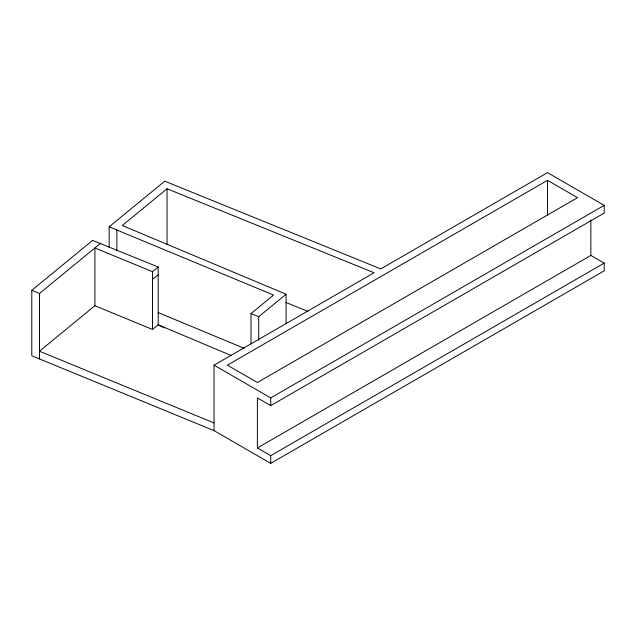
<?xml version="1.0" encoding="UTF-8"?>
<svg xmlns="http://www.w3.org/2000/svg" width="636" height="636" viewBox="0 0 636 636"><rect width="100%" height="100%" fill="white"/><g stroke="black" fill="none" stroke-linecap="round" stroke-linejoin="round"><path stroke-width="0.95" d="M214.03 422.932L39.488 351.231L94.907 305.733L152.497 329.456L152.505 271.691L158.197 267.017L92.618 240.384L31.8 290.31L31.8 355.77L214.03 430.636L270.721 463.366L604.2 270.833L604.2 263.129L590.86 255.426L257.381 447.959L257.381 397.898L270.721 405.601L604.2 213.068L604.2 205.364L547.509 172.634L380.765 268.901L164.748 181.181L109.161 226.814L109.161 247.643M270.721 405.601L270.721 397.898L604.2 205.364M39.488 358.927L39.488 293.466L100.337 243.516M214.03 430.636L214.03 365.167L374.095 272.757L167.037 188.765L122.271 225.518L286.097 294.237L286.097 323.613M152.497 279.395L158.197 274.72M152.497 329.456L158.197 324.773L158.197 267.017M251.021 343.909L251.021 313.564L273.56 295.064L109.161 226.814M258.709 340.22L258.701 316.72L286.097 294.237M547.509 180.338L227.37 365.167L257.381 382.498L577.52 197.669L547.509 180.338L547.509 215.055M257.381 447.959L270.721 455.662L604.2 263.129M285.755 302.378L307.84 311.338M251.021 313.564L258.701 316.72M31.8 290.31L39.488 293.466M152.505 271.691L94.907 247.976L94.907 305.733M158.11 312.546L244.24 348.337M231.401 355.611L158.197 324.773L164.374 327.858M214.03 365.167L270.721 397.898M590.86 220.088L590.86 255.426M270.721 455.662L270.721 463.366M167.037 188.765L167.037 244.311M116.873 229.946L116.873 250.775"/></g></svg>
